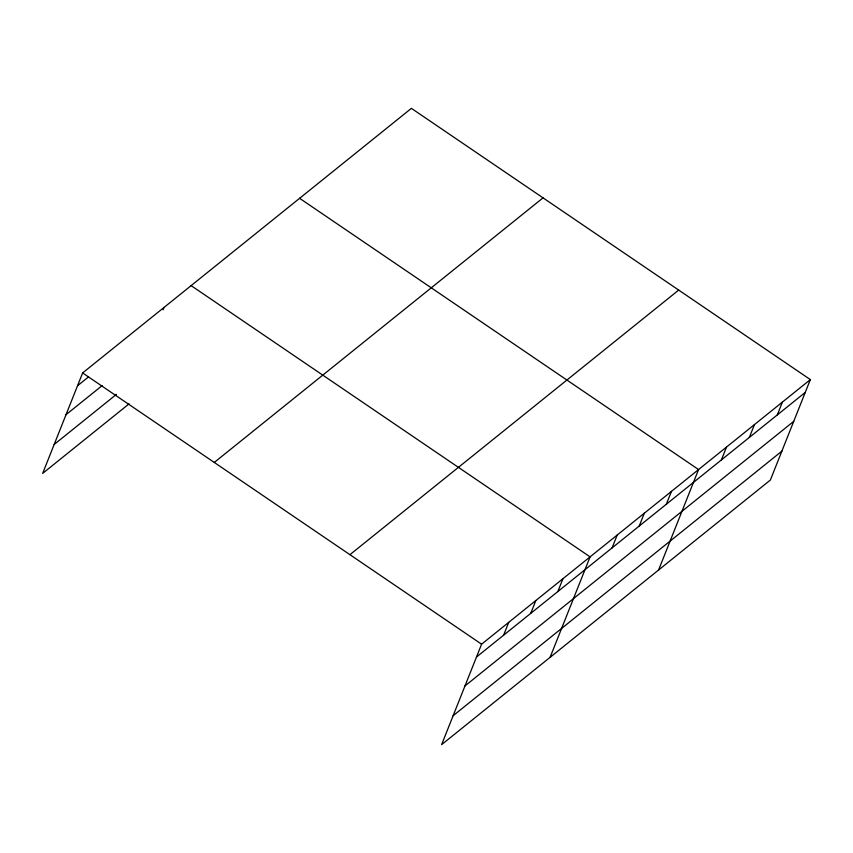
<?xml version="1.0" encoding="UTF-8"?>
<svg xmlns="http://www.w3.org/2000/svg" width="853" height="853" viewBox="0 0 853 853"><rect width="100%" height="100%" fill="white"/><g stroke="black" fill="none" stroke-linecap="round" stroke-linejoin="round"><path stroke-width="1.28" d="M810.35 379.596L481.593 644.186L441.609 744.648L770.366 480.058L810.35 379.596L411.391 108.352L82.634 372.942L42.65 473.404L129.038 403.874M163.072 309.788L164 307.453M503.611 635.197L508.719 622.349M530.726 613.36L535.844 600.523M557.851 591.534L562.959 578.697M550.1 657.332L590.084 556.87L191.125 285.627M612.091 547.882L617.209 535.044M639.217 526.056L644.324 513.207M666.342 504.219L671.45 491.381M658.591 570.017L698.575 469.555L299.606 198.312M721.403 459.906L726.521 447.068M749.35 437.418L754.457 424.581M777.296 414.921L782.404 402.083M77.516 385.78L88.573 376.887M66.012 414.697L102.179 385.588M54.155 444.488L116.434 394.363M214.284 462.443L543.041 197.864M349.933 554.674L678.689 290.084M476.486 657.023L805.243 392.433M464.981 685.94L793.738 421.35M453.124 715.731L781.881 451.141M82.634 372.942L481.593 644.186"/></g></svg>
